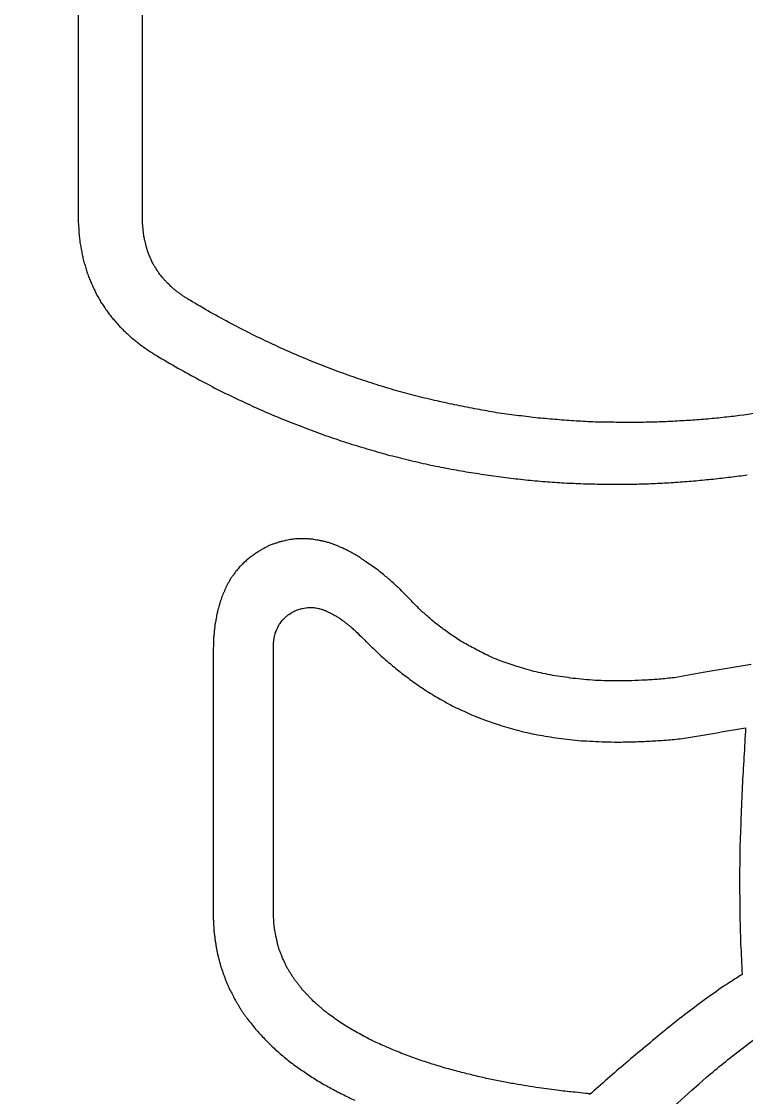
# Model space of a CAD drawing. Extents: x 0 to 790, y 0 to 579.
# Drawn here: x 476.972 to 479.411, y 468.028 to 471.647 of the extents above; entities that cross this region are included whole.
import ezdxf

# ---------------------------------------------------------------- set-up
doc = ezdxf.new("R2010")
doc.units = 0
doc.header["$LTSCALE"] = 10
doc.header["$MEASUREMENT"] = 0
doc.layers.get('0').update_dxf_attribs({"linetype": 'CONTINUOUS'})
doc.layers.add('1', color=7, linetype='CONTINUOUS')

msp = doc.modelspace()

# ---------------------------------------------------------------- linework, layer by layer
at = {"color": 7, "lineweight": -3}
for points in [[(477.162, 472.1218), (477.162, 471.7449), (477.162, 471.368), (477.162, 470.9911)], [(477.162, 470.9911), (477.1622, 470.9847), (477.1624, 470.9782), (477.1627, 470.9717)], [(477.1627, 470.9717), (477.1631, 470.9655), (477.1636, 470.9593), (477.1641, 470.953)], [(477.1641, 470.953), (477.1643, 470.9471), (477.1645, 470.9411), (477.1648, 470.9351)], [(477.3789, 470.9682), (477.3788, 470.9719), (477.3787, 470.9755), (477.3786, 470.9792)], [(477.3803, 470.9566), (477.3799, 470.9605), (477.3794, 470.9643), (477.3789, 470.9682)], [(477.381, 470.9456), (477.3808, 470.9493), (477.3806, 470.9529), (477.3803, 470.9566)], [(477.3824, 470.9344), (477.382, 470.9381), (477.3815, 470.9419), (477.381, 470.9456)], [(477.1648, 470.9351), (477.1655, 470.9289), (477.1662, 470.9228), (477.1669, 470.9167)], [(477.1669, 470.9167), (477.1676, 470.911), (477.1683, 470.9052), (477.169, 470.8994)], [(477.3838, 470.9241), (477.3834, 470.9275), (477.3829, 470.9309), (477.3824, 470.9344)], [(477.386, 470.9132), (477.3853, 470.9168), (477.3846, 470.9205), (477.3838, 470.9241)], [(477.3888, 470.903), (477.3878, 470.9064), (477.3869, 470.9098), (477.386, 470.9132)], [(477.169, 470.8994), (477.1702, 470.8934), (477.1714, 470.8874), (477.1725, 470.8814)], [(477.1725, 470.8814), (477.1736, 470.8757), (477.1747, 470.8699), (477.1757, 470.8641)], [(477.3909, 470.8931), (477.3902, 470.8964), (477.3895, 470.8997), (477.3888, 470.903)], [(477.3937, 470.8828), (477.3928, 470.8863), (477.3918, 470.8897), (477.3909, 470.8931)], [(477.3969, 470.8733), (477.3958, 470.8765), (477.3948, 470.8797), (477.3937, 470.8828)], [(477.4004, 470.8641), (477.3983, 470.8684), (477.3969, 470.8733), (477.3969, 470.8733)], [(477.1757, 470.8641), (477.1769, 470.8584), (477.1781, 470.8526), (477.1792, 470.8469)], [(477.1792, 470.8469), (477.1809, 470.8413), (477.1825, 470.8358), (477.1842, 470.8303)], [(477.404, 470.8546), (477.4018, 470.8592), (477.4004, 470.8641), (477.4004, 470.8641)], [(477.4082, 470.8455), (477.4061, 470.8497), (477.404, 470.8546), (477.404, 470.8546)], [(477.4128, 470.8359), (477.41, 470.8409), (477.4082, 470.8455), (477.4082, 470.8455)], [(477.1842, 470.8303), (477.1857, 470.8249), (477.1872, 470.8195), (477.1888, 470.8141)], [(477.1888, 470.8141), (477.1906, 470.8085), (477.1925, 470.803), (477.1944, 470.7975)], [(477.417, 470.8278), (477.4156, 470.8305), (477.4142, 470.8332), (477.4128, 470.8359)], [(477.4227, 470.8193), (477.4208, 470.8222), (477.4189, 470.825), (477.417, 470.8278)], [(477.4279, 470.8105), (477.4251, 470.8148), (477.4227, 470.8193), (477.4227, 470.8193)], [(477.4336, 470.8021), (477.4317, 470.8049), (477.4298, 470.8077), (477.4279, 470.8105)], [(477.4396, 470.7939), (477.4364, 470.7982), (477.4336, 470.8021), (477.4336, 470.8021)], [(477.1944, 470.7975), (477.1965, 470.7919), (477.1986, 470.7864), (477.2008, 470.7809)], [(477.2008, 470.7809), (477.203, 470.7758), (477.2052, 470.7708), (477.2075, 470.7657)], [(477.2075, 470.7657), (477.2098, 470.7604), (477.2122, 470.7551), (477.2145, 470.7498)], [(477.4459, 470.7862), (477.4424, 470.7904), (477.4396, 470.7939), (477.4396, 470.7939)], [(477.4523, 470.7788), (477.4488, 470.7823), (477.4459, 470.7862), (477.4459, 470.7862)], [(477.4597, 470.771), (477.4572, 470.7736), (477.4548, 470.7762), (477.4523, 470.7788)], [(477.4742, 470.7566), (477.4693, 470.7614), (477.4645, 470.7662), (477.4597, 470.771)], [(477.2145, 470.7498), (477.2167, 470.7448), (477.219, 470.7397), (477.2212, 470.7347)], [(477.2212, 470.7347), (477.224, 470.7299), (477.2269, 470.725), (477.2297, 470.7202)], [(477.4823, 470.7491), (477.4796, 470.7516), (477.4769, 470.7541), (477.4742, 470.7566)], [(477.4907, 470.7421), (477.4879, 470.7444), (477.4851, 470.7468), (477.4823, 470.7491)], [(477.4996, 470.7354), (477.4966, 470.7376), (477.4937, 470.7399), (477.4907, 470.7421)], [(477.5087, 470.729), (477.5057, 470.7312), (477.5026, 470.7333), (477.4996, 470.7354)], [(477.5176, 470.7223), (477.5146, 470.7246), (477.5117, 470.7268), (477.5087, 470.729)], [(477.2297, 470.7202), (477.2324, 470.7152), (477.2351, 470.7101), (477.2378, 470.705)], [(477.2378, 470.705), (477.241, 470.7005), (477.2441, 470.6959), (477.2473, 470.6913)], [(477.5278, 470.7167), (477.5244, 470.7186), (477.521, 470.7205), (477.5176, 470.7223)], [(477.5377, 470.71), (477.5344, 470.7122), (477.5311, 470.7145), (477.5278, 470.7167)], [(477.6079, 470.6691), (477.5845, 470.6827), (477.5611, 470.6963), (477.5377, 470.71)], [(477.2473, 470.6913), (477.2506, 470.6865), (477.2539, 470.6816), (477.2572, 470.6768)], [(477.2572, 470.6768), (477.2604, 470.6722), (477.2636, 470.6677), (477.2667, 470.6631)], [(477.2667, 470.6631), (477.2704, 470.6587), (477.274, 470.6544), (477.2777, 470.65)], [(477.6781, 470.6306), (477.6547, 470.6434), (477.6313, 470.6562), (477.6079, 470.6691)], [(477.2777, 470.65), (477.2814, 470.6457), (477.2852, 470.6413), (477.289, 470.637)], [(477.289, 470.637), (477.2926, 470.6327), (477.2962, 470.6285), (477.2999, 470.6243)], [(477.2999, 470.6243), (477.304, 470.6199), (477.3081, 470.6156), (477.3122, 470.6112)], [(477.7483, 470.5946), (477.7249, 470.6066), (477.7015, 470.6186), (477.6781, 470.6306)], [(477.3122, 470.6112), (477.3164, 470.6073), (477.3205, 470.6034), (477.3246, 470.5996)], [(477.3246, 470.5996), (477.3289, 470.5957), (477.3333, 470.5918), (477.3376, 470.5879)], [(477.3376, 470.5879), (477.3422, 470.584), (477.3468, 470.5802), (477.3514, 470.5763)], [(477.8181, 470.5611), (477.7948, 470.5723), (477.7716, 470.5835), (477.7483, 470.5946)], [(477.3514, 470.5763), (477.356, 470.5725), (477.3606, 470.5688), (477.3652, 470.565)], [(477.3652, 470.565), (477.37, 470.5613), (477.3748, 470.5577), (477.3796, 470.5541)], [(477.3796, 470.5541), (477.3897, 470.5472), (477.3998, 470.5404), (477.41, 470.5336)], [(477.8883, 470.5294), (477.8649, 470.5399), (477.8415, 470.5505), (477.8181, 470.5611)], [(477.41, 470.5336), (477.4152, 470.5303), (477.4205, 470.527), (477.4258, 470.5237)], [(477.4258, 470.5237), (477.4497, 470.5097), (477.4736, 470.4957), (477.4974, 470.4817)], [(477.9578, 470.5004), (477.9347, 470.5101), (477.9115, 470.5197), (477.8883, 470.5294)], [(477.4974, 470.4817), (477.5214, 470.4687), (477.5454, 470.4556), (477.5694, 470.4426)], [(478.0273, 470.4736), (478.0041, 470.4826), (477.981, 470.4915), (477.9578, 470.5004)], [(477.5694, 470.4426), (477.593, 470.4301), (477.6167, 470.4177), (477.6403, 470.4052)], [(478.0965, 470.4486), (478.0734, 470.4569), (478.0504, 470.4653), (478.0273, 470.4736)], [(478.1653, 470.426), (478.1423, 470.4335), (478.1194, 470.4411), (478.0965, 470.4486)], [(477.6403, 470.4052), (477.6642, 470.3938), (477.6881, 470.3824), (477.7119, 470.371)], [(478.234, 470.4052), (478.2111, 470.4121), (478.1882, 470.4191), (478.1653, 470.426)], [(478.3018, 470.3868), (478.2792, 470.393), (478.2566, 470.3991), (478.234, 470.4052)], [(477.7119, 470.371), (477.7353, 470.3601), (477.7587, 470.3493), (477.7821, 470.3385)], [(478.3699, 470.371), (478.3472, 470.3763), (478.3245, 470.3815), (478.3018, 470.3868)], [(478.4372, 470.3565), (478.4148, 470.3613), (478.3923, 470.3661), (478.3699, 470.371)], [(477.7821, 470.3385), (477.8058, 470.3286), (477.8294, 470.3188), (477.853, 470.3089)], [(478.5043, 470.3434), (478.4819, 470.3478), (478.4596, 470.3522), (478.4372, 470.3565)], [(478.5702, 470.3315), (478.5483, 470.3355), (478.5263, 470.3395), (478.5043, 470.3434)], [(478.6366, 470.3226), (478.6145, 470.3256), (478.5923, 470.3285), (478.5702, 470.3315)], [(479.4846, 470.335), (479.4477, 470.3299), (479.4108, 470.3249), (479.3739, 470.3198)], [(477.853, 470.3089), (477.8764, 470.2997), (477.8998, 470.2905), (477.9232, 470.2814)], [(478.7018, 470.3145), (478.6801, 470.3172), (478.6583, 470.3199), (478.6366, 470.3226)], [(478.766, 470.3089), (478.7446, 470.3108), (478.7232, 470.3126), (478.7018, 470.3145)], [(478.8302, 470.3039), (478.8088, 470.3056), (478.7874, 470.3072), (478.766, 470.3089)], [(478.8934, 470.3004), (478.8723, 470.3016), (478.8513, 470.3028), (478.8302, 470.3039)], [(478.9569, 470.2994), (478.9357, 470.2997), (478.9146, 470.3001), (478.8934, 470.3004)], [(479.019, 470.2986), (478.9983, 470.2989), (478.9776, 470.2991), (478.9569, 470.2994)], [(479.0797, 470.2994), (479.0594, 470.2991), (479.0392, 470.2989), (479.019, 470.2986)], [(479.1403, 470.3011), (479.1201, 470.3005), (479.0999, 470.2999), (479.0797, 470.2994)], [(479.2003, 470.3046), (479.1803, 470.3035), (479.1603, 470.3023), (479.1403, 470.3011)], [(479.2589, 470.3082), (479.2393, 470.307), (479.2198, 470.3058), (479.2003, 470.3046)], [(479.3167, 470.3138), (479.2974, 470.3119), (479.2781, 470.3101), (479.2589, 470.3082)], [(479.3739, 470.3198), (479.3548, 470.3178), (479.3358, 470.3158), (479.3167, 470.3138)], [(477.9232, 470.2814), (477.9468, 470.2727), (477.9703, 470.264), (477.9938, 470.2553)], [(477.9938, 470.2553), (478.0172, 470.2474), (478.0406, 470.2395), (478.064, 470.2316)], [(478.064, 470.2316), (478.0872, 470.2246), (478.1103, 470.2175), (478.1335, 470.2105)], [(478.1335, 470.2105), (478.1567, 470.2037), (478.1798, 470.197), (478.203, 470.1903)], [(478.203, 470.1903), (478.226, 470.1846), (478.2491, 470.1788), (478.2721, 470.1731)], [(478.2721, 470.1731), (478.2948, 470.1678), (478.3175, 470.1625), (478.3402, 470.1572)], [(478.3402, 470.1572), (478.3629, 470.1526), (478.3856, 470.148), (478.4083, 470.1434)], [(478.4083, 470.1434), (478.4309, 470.1395), (478.4535, 470.1357), (478.476, 470.1318)], [(478.476, 470.1318), (478.4985, 470.1284), (478.521, 470.125), (478.5434, 470.1216)], [(478.5434, 470.1216), (478.5655, 470.1185), (478.5876, 470.1154), (478.6098, 470.1124)], [(478.6098, 470.1124), (478.6317, 470.1099), (478.6537, 470.1074), (478.6757, 470.105)], [(479.2987, 470.1085), (479.318, 470.1107), (479.3373, 470.113), (479.3566, 470.1152)], [(479.3566, 470.1152), (479.3756, 470.1176), (479.3947, 470.1199), (479.4137, 470.1223)], [(478.6757, 470.105), (478.6976, 470.1031), (478.7195, 470.1012), (478.7413, 470.0993)], [(478.7413, 470.0993), (478.7629, 470.0979), (478.7844, 470.0965), (478.8059, 470.0951)], [(478.8059, 470.0951), (478.8273, 470.0943), (478.8487, 470.0934), (478.8701, 470.0926)], [(478.8701, 470.0926), (478.8913, 470.0922), (478.9124, 470.0917), (478.9336, 470.0912)], [(478.9336, 470.0912), (478.9544, 470.0912), (478.9752, 470.0912), (478.996, 470.0912)], [(478.996, 470.0912), (479.0167, 470.0914), (479.0374, 470.0917), (479.0581, 470.0919)], [(479.0581, 470.0919), (479.0786, 470.0927), (479.0991, 470.0936), (479.1195, 470.0944)], [(479.1195, 470.0944), (479.1397, 470.0956), (479.16, 470.0967), (479.1802, 470.0979)], [(479.1802, 470.0979), (479.2002, 470.0996), (479.2202, 470.1012), (479.2402, 470.1029)], [(479.2402, 470.1029), (479.2597, 470.1047), (479.2792, 470.1066), (479.2987, 470.1085)], [(477.8372, 469.8961), (477.8356, 469.8954), (477.8341, 469.8947), (477.8326, 469.894)], [(477.8428, 469.8975), (477.8409, 469.8971), (477.839, 469.8966), (477.8372, 469.8961)], [(477.8478, 469.8989), (477.8461, 469.8985), (477.8445, 469.898), (477.8428, 469.8975)], [(477.8573, 469.9011), (477.8523, 469.9004), (477.8478, 469.8989), (477.8478, 469.8989)], [(477.8668, 469.9032), (477.8622, 469.9025), (477.8573, 469.9011), (477.8573, 469.9011)], [(477.8767, 469.9049), (477.8734, 469.9044), (477.8701, 469.9038), (477.8668, 469.9032)], [(477.8848, 469.9057), (477.8821, 469.9054), (477.8794, 469.9052), (477.8767, 469.9049)], [(477.8936, 469.9071), (477.8907, 469.9066), (477.8877, 469.9061), (477.8848, 469.9057)], [(477.9021, 469.9071), (477.8993, 469.9071), (477.8964, 469.9071), (477.8936, 469.9071)], [(477.9095, 469.9078), (477.907, 469.9075), (477.9045, 469.9073), (477.9021, 469.9071)], [(477.9247, 469.9078), (477.9196, 469.9078), (477.9145, 469.9078), (477.9095, 469.9078)], [(477.9317, 469.9071), (477.9294, 469.9073), (477.927, 469.9075), (477.9247, 469.9078)], [(477.9374, 469.9071), (477.9355, 469.9071), (477.9336, 469.9071), (477.9317, 469.9071)], [(477.9426, 469.9064), (477.9409, 469.9066), (477.9391, 469.9068), (477.9374, 469.9071)], [(477.9522, 469.9057), (477.9483, 469.9057), (477.9426, 469.9064), (477.9426, 469.9064)], [(477.9592, 469.9035), (477.9564, 469.9049), (477.9522, 469.9057), (477.9522, 469.9057)], [(477.9656, 469.9032), (477.9621, 469.9035), (477.9592, 469.9035), (477.9592, 469.9035)], [(477.9709, 469.9025), (477.9691, 469.9027), (477.9673, 469.9029), (477.9656, 469.9032)], [(477.9772, 469.9011), (477.9751, 469.9015), (477.973, 469.902), (477.9709, 469.9025)], [(477.9832, 469.9004), (477.9812, 469.9006), (477.9792, 469.9008), (477.9772, 469.9011)], [(477.9889, 469.8989), (477.987, 469.8994), (477.9851, 469.8999), (477.9832, 469.9004)], [(477.9952, 469.8975), (477.9931, 469.898), (477.991, 469.8985), (477.9889, 469.8989)], [(478.0012, 469.8954), (477.9992, 469.8961), (477.9972, 469.8968), (477.9952, 469.8975)], [(478.0076, 469.894), (478.0054, 469.8945), (478.0033, 469.895), (478.0012, 469.8954)], [(477.762, 469.8601), (477.7603, 469.8591), (477.7585, 469.858), (477.7567, 469.857)], [(477.7733, 469.8672), (477.7696, 469.8648), (477.7658, 469.8625), (477.762, 469.8601)], [(477.7786, 469.8707), (477.7768, 469.8696), (477.7751, 469.8684), (477.7733, 469.8672)], [(477.7843, 469.8739), (477.7824, 469.8728), (477.7805, 469.8718), (477.7786, 469.8707)], [(477.7899, 469.8767), (477.788, 469.8758), (477.7861, 469.8748), (477.7843, 469.8739)], [(477.7952, 469.8795), (477.7934, 469.8786), (477.7917, 469.8777), (477.7899, 469.8767)], [(477.8008, 469.8824), (477.799, 469.8814), (477.7971, 469.8805), (477.7952, 469.8795)], [(477.8054, 469.8845), (477.8039, 469.8838), (477.8024, 469.8831), (477.8008, 469.8824)], [(477.8111, 469.8873), (477.8092, 469.8864), (477.8073, 469.8854), (477.8054, 469.8845)], [(477.8213, 469.8905), (477.8179, 469.8894), (477.8145, 469.8884), (477.8111, 469.8873)], [(477.8269, 469.8926), (477.8251, 469.8919), (477.8232, 469.8912), (477.8213, 469.8905)], [(477.8326, 469.894), (477.8307, 469.8935), (477.8288, 469.8931), (477.8269, 469.8926)], [(478.0136, 469.8919), (478.0116, 469.8926), (478.0096, 469.8933), (478.0076, 469.894)], [(478.0199, 469.8898), (478.0178, 469.8905), (478.0157, 469.8912), (478.0136, 469.8919)], [(478.0256, 469.8873), (478.0237, 469.8881), (478.0218, 469.889), (478.0199, 469.8898)], [(478.0323, 469.8852), (478.03, 469.8859), (478.0278, 469.8866), (478.0256, 469.8873)], [(478.0379, 469.8824), (478.036, 469.8833), (478.0341, 469.8843), (478.0323, 469.8852)], [(478.0502, 469.8767), (478.0461, 469.8786), (478.042, 469.8805), (478.0379, 469.8824)], [(478.0626, 469.8714), (478.0585, 469.8732), (478.0544, 469.875), (478.0502, 469.8767)], [(478.0742, 469.8651), (478.0704, 469.8672), (478.0665, 469.8693), (478.0626, 469.8714)], [(478.0859, 469.8591), (478.082, 469.8611), (478.0781, 469.8631), (478.0742, 469.8651)], [(478.0979, 469.852), (478.0939, 469.8544), (478.0899, 469.8567), (478.0859, 469.8591)], [(477.7179, 469.8252), (477.7159, 469.8231), (477.7139, 469.821), (477.7119, 469.8189)], [(477.7236, 469.8298), (477.7217, 469.8283), (477.7198, 469.8267), (477.7179, 469.8252)], [(477.7292, 469.8354), (477.7273, 469.8336), (477.7255, 469.8317), (477.7236, 469.8298)], [(477.7345, 469.8404), (477.7327, 469.8387), (477.731, 469.8371), (477.7292, 469.8354)], [(477.7402, 469.8446), (477.7383, 469.8432), (477.7364, 469.8418), (477.7345, 469.8404)], [(477.7458, 469.8485), (477.7439, 469.8472), (477.742, 469.8459), (477.7402, 469.8446)], [(477.7511, 469.8527), (477.7493, 469.8513), (477.7476, 469.8499), (477.7458, 469.8485)], [(477.7567, 469.857), (477.7549, 469.8556), (477.753, 469.8541), (477.7511, 469.8527)], [(478.1095, 469.845), (478.1056, 469.8473), (478.1018, 469.8497), (478.0979, 469.852)], [(478.1197, 469.8376), (478.1163, 469.84), (478.1129, 469.8425), (478.1095, 469.845)], [(478.1307, 469.8298), (478.127, 469.8324), (478.1234, 469.835), (478.1197, 469.8376)], [(478.1522, 469.8153), (478.145, 469.8202), (478.1379, 469.825), (478.1307, 469.8298)], [(477.689, 469.7928), (477.6875, 469.7903), (477.6859, 469.7878), (477.6844, 469.7854)], [(477.6946, 469.7998), (477.6928, 469.7975), (477.6909, 469.7951), (477.689, 469.7928)], [(477.7003, 469.8065), (477.6984, 469.8043), (477.6965, 469.8021), (477.6946, 469.7998)], [(477.7056, 469.8129), (477.7038, 469.8108), (477.7021, 469.8086), (477.7003, 469.8065)], [(477.7119, 469.8189), (477.7098, 469.8169), (477.7077, 469.8149), (477.7056, 469.8129)], [(478.1716, 469.8016), (478.1651, 469.8062), (478.1587, 469.8108), (478.1522, 469.8153)], [(478.1892, 469.7871), (478.1834, 469.7919), (478.1775, 469.7968), (478.1716, 469.8016)], [(478.2044, 469.7748), (478.1994, 469.7789), (478.1943, 469.783), (478.1892, 469.7871)], [(477.665, 469.755), (477.6636, 469.7522), (477.6622, 469.7494), (477.6608, 469.7465)], [(477.67, 469.7631), (477.6683, 469.7604), (477.6667, 469.7577), (477.665, 469.755)], [(477.6738, 469.7709), (477.6725, 469.7683), (477.6712, 469.7657), (477.67, 469.7631)], [(477.6788, 469.7783), (477.6771, 469.7758), (477.6755, 469.7734), (477.6738, 469.7709)], [(477.6844, 469.7854), (477.6825, 469.783), (477.6807, 469.7807), (477.6788, 469.7783)], [(478.2182, 469.7631), (478.2136, 469.767), (478.209, 469.7709), (478.2044, 469.7748)], [(478.2376, 469.7451), (478.2311, 469.7511), (478.2246, 469.7571), (478.2182, 469.7631)], [(477.6491, 469.7211), (477.648, 469.7182), (477.6468, 469.7153), (477.6456, 469.7123)], [(477.6534, 469.7293), (477.652, 469.7266), (477.6505, 469.7239), (477.6491, 469.7211)], [(477.6569, 469.7384), (477.6557, 469.7354), (477.6545, 469.7323), (477.6534, 469.7293)], [(477.6608, 469.7465), (477.6595, 469.7438), (477.6582, 469.7411), (477.6569, 469.7384)], [(478.2453, 469.7384), (478.2446, 469.7391), (478.2376, 469.7451), (478.2376, 469.7451)], [(478.2887, 469.6929), (478.2743, 469.7081), (478.2598, 469.7233), (478.2453, 469.7384)], [(477.6368, 469.6838), (477.6358, 469.6806), (477.6349, 469.6774), (477.634, 469.6742)], [(477.6396, 469.6936), (477.6387, 469.6903), (477.6377, 469.687), (477.6368, 469.6838)], [(477.6431, 469.7032), (477.642, 469.7), (477.6408, 469.6968), (477.6396, 469.6936)], [(477.6456, 469.7123), (477.6448, 469.7093), (477.644, 469.7062), (477.6431, 469.7032)], [(478.3141, 469.6675), (478.3057, 469.676), (478.2972, 469.6845), (478.2887, 469.6929)], [(477.6273, 469.6432), (477.6266, 469.6395), (477.6259, 469.6359), (477.6251, 469.6322)], [(477.629, 469.6534), (477.6284, 469.65), (477.6279, 469.6466), (477.6273, 469.6432)], [(477.6311, 469.664), (477.6304, 469.6605), (477.6297, 469.6569), (477.629, 469.6534)], [(477.634, 469.6742), (477.633, 469.6708), (477.6321, 469.6674), (477.6311, 469.664)], [(477.8523, 469.6365), (477.8545, 469.6385), (477.8566, 469.6405), (477.8587, 469.6425)], [(477.8587, 469.6425), (477.8629, 469.6467), (477.8654, 469.6488), (477.8654, 469.6488)], [(477.8654, 469.6488), (477.8703, 469.6524), (477.8732, 469.6541), (477.8732, 469.6541)], [(477.8732, 469.6541), (477.8753, 469.6555), (477.8781, 469.6576), (477.8781, 469.6576)], [(477.8781, 469.6576), (477.8799, 469.6591), (477.8827, 469.6605), (477.8827, 469.6605)], [(477.8827, 469.6605), (477.8846, 469.6614), (477.8864, 469.6624), (477.8883, 469.6633)], [(477.8883, 469.6633), (477.8901, 469.6642), (477.8918, 469.6652), (477.8936, 469.6661)], [(477.8936, 469.6661), (477.8964, 469.6668), (477.8993, 469.6682), (477.8993, 469.6682)], [(477.8993, 469.6682), (477.9021, 469.6693), (477.9049, 469.67), (477.9049, 469.67)], [(477.9049, 469.67), (477.9081, 469.6707), (477.9109, 469.6721), (477.9109, 469.6721)], [(477.9109, 469.6721), (477.9137, 469.6728), (477.9172, 469.6735), (477.9172, 469.6735)], [(477.9172, 469.6735), (477.9201, 469.6742), (477.9232, 469.6742), (477.9232, 469.6742)], [(477.9232, 469.6742), (477.9268, 469.6749), (477.9296, 469.6756), (477.9296, 469.6756)], [(477.9296, 469.6756), (477.9331, 469.6763), (477.9359, 469.6763), (477.9359, 469.6763)], [(477.9359, 469.6763), (477.9423, 469.6763), (477.9486, 469.6763), (477.955, 469.6763)], [(477.955, 469.6763), (477.9573, 469.6759), (477.9597, 469.6754), (477.9621, 469.6749)], [(477.9621, 469.6749), (477.9656, 469.6742), (477.968, 469.6742), (477.968, 469.6742)], [(477.968, 469.6742), (477.9716, 469.6728), (477.9751, 469.6721), (477.9751, 469.6721)], [(477.9751, 469.6721), (477.9779, 469.6714), (477.9815, 469.6707), (477.9815, 469.6707)], [(477.9815, 469.6707), (477.9846, 469.6693), (477.9875, 469.6682), (477.9875, 469.6682)], [(477.9875, 469.6682), (477.991, 469.6668), (477.9945, 469.6661), (477.9945, 469.6661)], [(477.9945, 469.6661), (477.997, 469.6647), (478.0033, 469.6612), (478.0033, 469.6612)], [(478.0033, 469.6612), (478.0057, 469.6602), (478.008, 469.6593), (478.0104, 469.6584)], [(478.0104, 469.6584), (478.0124, 469.6572), (478.0144, 469.656), (478.0164, 469.6548)], [(478.0164, 469.6548), (478.0185, 469.6538), (478.0206, 469.6527), (478.0227, 469.6517)], [(478.0227, 469.6517), (478.0247, 469.6505), (478.0267, 469.6493), (478.0287, 469.6481)], [(478.0287, 469.6481), (478.0306, 469.6469), (478.0325, 469.6458), (478.0344, 469.6446)], [(478.0344, 469.6446), (478.0364, 469.6434), (478.0384, 469.6422), (478.0404, 469.6411)], [(478.3286, 469.6548), (478.3238, 469.6591), (478.3189, 469.6633), (478.3141, 469.6675)], [(478.3423, 469.6425), (478.3378, 469.6466), (478.3332, 469.6507), (478.3286, 469.6548)], [(478.3575, 469.6294), (478.3525, 469.6338), (478.3474, 469.6381), (478.3423, 469.6425)], [(477.6216, 469.6107), (477.6212, 469.6068), (477.6207, 469.603), (477.6202, 469.5991)], [(477.623, 469.622), (477.6226, 469.6183), (477.6221, 469.6145), (477.6216, 469.6107)], [(477.6251, 469.6322), (477.6244, 469.6288), (477.6237, 469.6254), (477.623, 469.622)], [(477.8298, 469.6005), (477.8312, 469.604), (477.8326, 469.6068), (477.8326, 469.6068)], [(477.8326, 469.6068), (477.834, 469.609), (477.8351, 469.6121), (477.8351, 469.6121)], [(477.8351, 469.6121), (477.8365, 469.6143), (477.8379, 469.6171), (477.8379, 469.6171)], [(477.8379, 469.6171), (477.8393, 469.6199), (477.8414, 469.6227), (477.8414, 469.6227)], [(477.8414, 469.6227), (477.8449, 469.6273), (477.8463, 469.6294), (477.8463, 469.6294)], [(477.8463, 469.6294), (477.8502, 469.6344), (477.8523, 469.6365), (477.8523, 469.6365)], [(478.0404, 469.6411), (478.042, 469.64), (478.0437, 469.639), (478.0453, 469.6379)], [(478.0453, 469.6379), (478.049, 469.6353), (478.0526, 469.6327), (478.0562, 469.6301)], [(478.0562, 469.6301), (478.0593, 469.6277), (478.0624, 469.6252), (478.0654, 469.6227)], [(478.0654, 469.6227), (478.0684, 469.6204), (478.0713, 469.618), (478.0742, 469.6157)], [(478.0742, 469.6157), (478.0768, 469.6136), (478.0794, 469.6114), (478.082, 469.6093)], [(478.082, 469.6093), (478.084, 469.6076), (478.086, 469.6058), (478.088, 469.604)], [(478.3741, 469.6164), (478.3686, 469.6207), (478.363, 469.6251), (478.3575, 469.6294)], [(478.3907, 469.604), (478.3851, 469.6081), (478.3796, 469.6123), (478.3741, 469.6164)], [(477.6195, 469.5874), (477.619, 469.5836), (477.6186, 469.5797), (477.6181, 469.5758)], [(477.6181, 469.5758), (477.6181, 469.5719), (477.6181, 469.568), (477.6181, 469.5642)], [(477.6202, 469.5991), (477.62, 469.5952), (477.6197, 469.5913), (477.6195, 469.5874)], [(477.8206, 469.5649), (477.8206, 469.568), (477.8213, 469.5709), (477.8213, 469.5709)], [(477.8213, 469.5709), (477.822, 469.5744), (477.8227, 469.5772), (477.8227, 469.5772)], [(477.8227, 469.5772), (477.8227, 469.5804), (477.8241, 469.5832), (477.8241, 469.5832)], [(477.8241, 469.5832), (477.8248, 469.5867), (477.8255, 469.5896), (477.8255, 469.5896)], [(477.8255, 469.5896), (477.8262, 469.5924), (477.8276, 469.5956), (477.8276, 469.5956)], [(477.8276, 469.5956), (477.8291, 469.5984), (477.8298, 469.6005), (477.8298, 469.6005)], [(478.088, 469.604), (478.0922, 469.6005), (478.0958, 469.597), (478.0958, 469.597)], [(478.0958, 469.597), (478.0979, 469.5956), (478.1321, 469.5606), (478.1321, 469.5606)], [(478.4083, 469.591), (478.4024, 469.5953), (478.3966, 469.5997), (478.3907, 469.604)], [(478.4263, 469.5786), (478.4203, 469.5827), (478.4143, 469.5869), (478.4083, 469.591)], [(478.4464, 469.5652), (478.4397, 469.5697), (478.433, 469.5742), (478.4263, 469.5786)], [(477.6174, 469.5522), (477.6172, 469.5437), (477.6169, 469.5352), (477.6167, 469.5268)], [(477.6181, 469.5642), (477.6179, 469.5602), (477.6176, 469.5562), (477.6174, 469.5522)], [(477.8199, 469.5585), (477.8206, 469.562), (477.8206, 469.5649), (477.8206, 469.5649)], [(477.8199, 468.6332), (477.8199, 468.9416), (477.8199, 469.2501), (477.8199, 469.5585)], [(478.1321, 469.5606), (478.1441, 469.5491), (478.1561, 469.5376), (478.1681, 469.5261)], [(478.4665, 469.5536), (478.4598, 469.5575), (478.4531, 469.5613), (478.4464, 469.5652)], [(478.4877, 469.5419), (478.4806, 469.5458), (478.4736, 469.5497), (478.4665, 469.5536)], [(478.5099, 469.5303), (478.5025, 469.5342), (478.4951, 469.5381), (478.4877, 469.5419)], [(477.6167, 469.5268), (477.6167, 469.2287), (477.6167, 468.9306), (477.6167, 468.6325)], [(478.1681, 469.5261), (478.1743, 469.5203), (478.1805, 469.5145), (478.1868, 469.5088)], [(478.1868, 469.5088), (478.1934, 469.5031), (478.1999, 469.4975), (478.2065, 469.4918)], [(478.5332, 469.5187), (478.5254, 469.5225), (478.5177, 469.5264), (478.5099, 469.5303)], [(478.5572, 469.5074), (478.5492, 469.5111), (478.5412, 469.5149), (478.5332, 469.5187)], [(478.5829, 469.4971), (478.5744, 469.5005), (478.5658, 469.504), (478.5572, 469.5074)], [(478.609, 469.4876), (478.6003, 469.4908), (478.5916, 469.494), (478.5829, 469.4971)], [(478.2065, 469.4918), (478.2132, 469.4863), (478.2199, 469.4808), (478.2266, 469.4753)], [(478.2266, 469.4753), (478.2332, 469.4697), (478.2398, 469.4642), (478.2464, 469.4587)], [(478.6366, 469.4784), (478.6274, 469.4815), (478.6182, 469.4846), (478.609, 469.4876)], [(478.6655, 469.4696), (478.6558, 469.4726), (478.6462, 469.4755), (478.6366, 469.4784)], [(478.6958, 469.4615), (478.6857, 469.4642), (478.6756, 469.4669), (478.6655, 469.4696)], [(478.7262, 469.4544), (478.7161, 469.4568), (478.7059, 469.4592), (478.6958, 469.4615)], [(479.4261, 469.4848), (479.3726, 469.4756), (479.3191, 469.4664), (479.2656, 469.4573)], [(478.2464, 469.4587), (478.2536, 469.4534), (478.2607, 469.4481), (478.2679, 469.4428)], [(478.2679, 469.4428), (478.2751, 469.4373), (478.2823, 469.4318), (478.2894, 469.4262)], [(478.2894, 469.4262), (478.3045, 469.4161), (478.3195, 469.406), (478.3346, 469.3959)], [(478.7593, 469.4481), (478.7483, 469.4502), (478.7372, 469.4523), (478.7262, 469.4544)], [(478.7928, 469.4428), (478.7817, 469.4446), (478.7705, 469.4463), (478.7593, 469.4481)], [(478.8281, 469.4379), (478.8164, 469.4395), (478.8046, 469.4412), (478.7928, 469.4428)], [(478.8638, 469.4343), (478.8519, 469.4355), (478.84, 469.4367), (478.8281, 469.4379)], [(478.9019, 469.4312), (478.8892, 469.4322), (478.8765, 469.4333), (478.8638, 469.4343)], [(478.941, 469.4298), (478.928, 469.4302), (478.9149, 469.4307), (478.9019, 469.4312)], [(479.025, 469.4298), (478.997, 469.4298), (478.969, 469.4298), (478.941, 469.4298)], [(479.0705, 469.4319), (479.0553, 469.4312), (479.0401, 469.4305), (479.025, 469.4298)], [(479.1174, 469.435), (479.1018, 469.434), (479.0861, 469.4329), (479.0705, 469.4319)], [(479.1671, 469.44), (479.1506, 469.4383), (479.134, 469.4367), (479.1174, 469.435)], [(479.2656, 469.4573), (479.2328, 469.4515), (479.1999, 469.4457), (479.1671, 469.44)], [(478.3346, 469.3959), (478.3427, 469.3908), (478.3508, 469.3858), (478.3589, 469.3807)], [(478.3589, 469.3807), (478.3669, 469.3761), (478.3749, 469.3715), (478.3829, 469.367)], [(478.3829, 469.367), (478.3913, 469.3621), (478.3996, 469.3573), (478.408, 469.3525)], [(478.408, 469.3525), (478.4167, 469.3481), (478.4254, 469.3438), (478.4341, 469.3394)], [(478.4341, 469.3394), (478.443, 469.3353), (478.4519, 469.3312), (478.4609, 469.3271)], [(478.4609, 469.3271), (478.4701, 469.323), (478.4792, 469.3189), (478.4884, 469.3147)], [(478.4884, 469.3147), (478.4978, 469.3108), (478.5072, 469.3068), (478.5166, 469.3028)], [(478.5166, 469.3028), (478.5265, 469.2993), (478.5364, 469.2959), (478.5463, 469.2925)], [(478.5463, 469.2925), (478.5564, 469.2891), (478.5665, 469.2857), (478.5766, 469.2823)], [(478.5766, 469.2823), (478.5869, 469.279), (478.5973, 469.2757), (478.6076, 469.2724)], [(478.6076, 469.2724), (478.6185, 469.2695), (478.6293, 469.2665), (478.6401, 469.2636)], [(478.6401, 469.2636), (478.651, 469.2609), (478.662, 469.2582), (478.6729, 469.2555)], [(478.6729, 469.2555), (478.6844, 469.2531), (478.6959, 469.2508), (478.7075, 469.2484)], [(478.7075, 469.2484), (478.7192, 469.2463), (478.731, 469.2442), (478.7427, 469.2421)], [(479.1883, 469.2347), (479.2616, 469.2469), (479.3348, 469.2591), (479.4081, 469.2714)], [(479.4081, 469.2714), (479.4042, 469.2056), (479.4003, 469.1399), (479.3964, 469.0742)], [(478.7427, 469.2421), (478.7546, 469.2403), (478.7665, 469.2385), (478.7784, 469.2368)], [(478.7784, 469.2368), (478.7911, 469.2351), (478.8038, 469.2335), (478.8165, 469.2318)], [(478.8165, 469.2318), (478.8291, 469.2307), (478.8416, 469.2295), (478.8542, 469.2283)], [(478.8542, 469.2283), (478.8675, 469.2277), (478.8808, 469.2271), (478.8941, 469.2266)], [(478.8941, 469.2266), (478.9077, 469.2258), (478.9214, 469.2251), (478.935, 469.2244)], [(478.935, 469.2244), (478.949, 469.2242), (478.963, 469.224), (478.977, 469.2237)], [(478.977, 469.2237), (478.9937, 469.224), (479.0104, 469.2242), (479.0271, 469.2244)], [(479.0271, 469.2244), (479.0446, 469.2251), (479.0621, 469.2258), (479.0797, 469.2266)], [(479.0797, 469.2266), (479.0975, 469.2276), (479.1154, 469.2287), (479.1333, 469.2297)], [(479.1333, 469.2297), (479.1516, 469.2314), (479.17, 469.233), (479.1883, 469.2347)], [(479.3964, 469.0742), (479.3937, 469.0041), (479.391, 468.934), (479.3883, 468.8639)], [(479.3883, 468.8639), (479.3881, 468.8283), (479.3879, 468.7926), (479.3876, 468.757)], [(479.3876, 468.757), (479.3879, 468.7215), (479.3881, 468.686), (479.3883, 468.6505)], [(477.6167, 468.6325), (477.6169, 468.6284), (477.6172, 468.6242), (477.6174, 468.6201)], [(477.8213, 468.6085), (477.8208, 468.6167), (477.8204, 468.625), (477.8199, 468.6332)], [(479.3883, 468.6505), (479.3893, 468.6153), (479.3902, 468.5801), (479.3912, 468.545)], [(477.6174, 468.6201), (477.6176, 468.6158), (477.6179, 468.6114), (477.6181, 468.6071)], [(477.6181, 468.6071), (477.6183, 468.603), (477.6186, 468.5988), (477.6188, 468.5947)], [(477.6188, 468.5947), (477.619, 468.5903), (477.6193, 468.5858), (477.6195, 468.5813)], [(477.8227, 468.5965), (477.8222, 468.6005), (477.8218, 468.6045), (477.8213, 468.6085)], [(477.8269, 468.5732), (477.8255, 468.581), (477.8241, 468.5887), (477.8227, 468.5965)], [(477.6195, 468.5813), (477.6202, 468.5774), (477.6209, 468.5736), (477.6216, 468.5697)], [(477.6216, 468.5697), (477.6221, 468.5656), (477.6226, 468.5615), (477.623, 468.5573)], [(477.623, 468.5573), (477.6237, 468.5532), (477.6244, 468.5491), (477.6251, 468.545)], [(477.8298, 468.5616), (477.8288, 468.5654), (477.8279, 468.5693), (477.8269, 468.5732)], [(477.8319, 468.5506), (477.8312, 468.5543), (477.8305, 468.5579), (477.8298, 468.5616)], [(477.6251, 468.545), (477.6256, 468.5411), (477.6261, 468.5372), (477.6266, 468.5333)], [(477.6266, 468.5333), (477.6274, 468.5293), (477.6282, 468.5254), (477.629, 468.5214)], [(477.629, 468.5214), (477.6297, 468.5175), (477.6304, 468.5136), (477.6311, 468.5097)], [(477.8343, 468.5393), (477.8335, 468.5431), (477.8327, 468.5469), (477.8319, 468.5506)], [(477.8379, 468.5284), (477.8367, 468.5321), (477.8355, 468.5357), (477.8343, 468.5393)], [(477.8421, 468.5182), (477.8407, 468.5216), (477.8393, 468.525), (477.8379, 468.5284)], [(479.3912, 468.545), (479.3929, 468.5108), (479.3947, 468.4765), (479.3964, 468.4423)], [(477.6311, 468.5097), (477.6323, 468.5058), (477.6335, 468.5019), (477.6347, 468.4981)], [(477.6347, 468.4981), (477.6356, 468.4942), (477.6366, 468.4903), (477.6375, 468.4864)], [(477.6375, 468.4864), (477.6384, 468.4828), (477.6394, 468.4791), (477.6403, 468.4755)], [(477.8463, 468.5069), (477.8449, 468.5107), (477.8435, 468.5144), (477.8421, 468.5182)], [(477.8502, 468.4967), (477.8489, 468.5001), (477.8476, 468.5035), (477.8463, 468.5069)], [(477.8601, 468.4762), (477.8568, 468.483), (477.8535, 468.4898), (477.8502, 468.4967)], [(477.6403, 468.4755), (477.6414, 468.4717), (477.6424, 468.468), (477.6435, 468.4642)], [(477.6435, 468.4642), (477.6449, 468.4606), (477.6463, 468.4569), (477.6477, 468.4533)], [(477.6477, 468.4533), (477.6489, 468.4496), (477.6501, 468.446), (477.6513, 468.4423)], [(477.8647, 468.4656), (477.8632, 468.4691), (477.8616, 468.4727), (477.8601, 468.4762)], [(477.871, 468.4561), (477.8689, 468.4593), (477.8668, 468.4624), (477.8647, 468.4656)], [(477.8767, 468.4466), (477.8748, 468.4497), (477.8729, 468.4529), (477.871, 468.4561)], [(477.6513, 468.4423), (477.6527, 468.4387), (477.6541, 468.435), (477.6555, 468.4314)], [(477.6555, 468.4314), (477.6568, 468.4279), (477.6581, 468.4243), (477.6594, 468.4208)], [(477.6594, 468.4208), (477.6608, 468.4174), (477.6622, 468.414), (477.6636, 468.4106)], [(477.8827, 468.4367), (477.8807, 468.44), (477.8787, 468.4433), (477.8767, 468.4466)], [(477.889, 468.4272), (477.8869, 468.4303), (477.8848, 468.4335), (477.8827, 468.4367)], [(477.8957, 468.4183), (477.8935, 468.4213), (477.8913, 468.4242), (477.889, 468.4272)], [(477.9028, 468.4092), (477.9004, 468.4122), (477.8981, 468.4153), (477.8957, 468.4183)], [(479.3654, 468.4222), (479.3551, 468.4156), (479.3447, 468.4091), (479.3344, 468.4025)], [(479.3964, 468.4423), (479.3861, 468.4356), (479.3757, 468.4289), (479.3654, 468.4222)], [(477.6636, 468.4106), (477.6652, 468.4072), (477.6669, 468.4038), (477.6685, 468.4003)], [(477.6685, 468.4003), (477.6701, 468.3968), (477.6716, 468.3933), (477.6731, 468.3898)], [(477.6731, 468.3898), (477.675, 468.3864), (477.6769, 468.3829), (477.6788, 468.3795)], [(477.6788, 468.3795), (477.6819, 468.373), (477.6851, 468.3664), (477.6883, 468.3598)], [(477.9095, 468.4003), (477.9073, 468.4033), (477.905, 468.4062), (477.9028, 468.4092)], [(477.9172, 468.3905), (477.9147, 468.3938), (477.9121, 468.3971), (477.9095, 468.4003)], [(477.9247, 468.3824), (477.9222, 468.3851), (477.9197, 468.3878), (477.9172, 468.3905)], [(477.9331, 468.3742), (477.9303, 468.3769), (477.9275, 468.3797), (477.9247, 468.3824)], [(479.3344, 468.4025), (479.3126, 468.3871), (479.2908, 468.3717), (479.2691, 468.3563)], [(477.6883, 468.3598), (477.6902, 468.3565), (477.6921, 468.3532), (477.6939, 468.3499)], [(477.6939, 468.3499), (477.6961, 468.3467), (477.6982, 468.3436), (477.7003, 468.3404)], [(477.7003, 468.3404), (477.7021, 468.3371), (477.7038, 468.3338), (477.7056, 468.3305)], [(477.9405, 468.3651), (477.9381, 468.3681), (477.9356, 468.3712), (477.9331, 468.3742)], [(477.9578, 468.3485), (477.9521, 468.354), (477.9463, 468.3595), (477.9405, 468.3651)], [(477.9666, 468.3411), (477.9637, 468.3436), (477.9608, 468.346), (477.9578, 468.3485)], [(477.9751, 468.3333), (477.9723, 468.3359), (477.9695, 468.3385), (477.9666, 468.3411)], [(479.2691, 468.3563), (479.247, 468.3397), (479.2249, 468.3231), (479.2028, 468.3065)], [(477.7056, 468.3305), (477.7077, 468.3273), (477.7098, 468.3241), (477.7119, 468.321)], [(477.7119, 468.321), (477.7139, 468.318), (477.7159, 468.3151), (477.7179, 468.3122)], [(477.7179, 468.3122), (477.72, 468.3091), (477.7222, 468.306), (477.7243, 468.303)], [(477.7243, 468.303), (477.7266, 468.2998), (477.729, 468.2966), (477.7313, 468.2935)], [(477.9846, 468.3252), (477.9815, 468.3279), (477.9783, 468.3306), (477.9751, 468.3333)], [(477.9938, 468.3174), (477.9907, 468.32), (477.9877, 468.3226), (477.9846, 468.3252)], [(478.0033, 468.31), (478.0002, 468.3125), (477.997, 468.315), (477.9938, 468.3174)], [(478.0234, 468.2956), (478.0167, 468.3004), (478.01, 468.3052), (478.0033, 468.31)], [(479.2028, 468.3065), (479.1805, 468.2889), (479.1583, 468.2712), (479.1361, 468.2536)], [(477.7313, 468.2935), (477.7359, 468.2877), (477.7405, 468.2819), (477.7451, 468.2762)], [(477.7451, 468.2762), (477.7497, 468.2702), (477.7543, 468.2642), (477.7589, 468.2582)], [(478.0432, 468.2818), (478.0366, 468.2864), (478.03, 468.291), (478.0234, 468.2956)], [(478.064, 468.2681), (478.0571, 468.2726), (478.0501, 468.2772), (478.0432, 468.2818)], [(478.0859, 468.255), (478.0786, 468.2594), (478.0713, 468.2637), (478.064, 468.2681)], [(477.7589, 468.2582), (477.7639, 468.2528), (477.769, 468.2474), (477.774, 468.242)], [(477.774, 468.242), (477.7791, 468.2364), (477.7841, 468.2309), (477.7892, 468.2254)], [(478.1074, 468.243), (478.1002, 468.247), (478.093, 468.251), (478.0859, 468.255)], [(478.13, 468.2307), (478.1224, 468.2348), (478.1149, 468.2389), (478.1074, 468.243)], [(478.1529, 468.219), (478.1453, 468.2229), (478.1376, 468.2268), (478.13, 468.2307)], [(479.1361, 468.2536), (479.0922, 468.217), (479.0484, 468.1805), (479.0045, 468.1439)], [(479.3919, 468.1901), (479.4116, 468.205), (479.4314, 468.22), (479.4511, 468.2349)], [(477.7892, 468.2254), (477.7945, 468.2201), (477.7998, 468.2148), (477.8051, 468.2095)], [(477.8051, 468.2095), (477.8105, 468.2042), (477.8159, 468.1989), (477.8213, 468.1936)], [(478.1762, 468.2081), (478.1684, 468.2117), (478.1607, 468.2154), (478.1529, 468.219)], [(478.2005, 468.1979), (478.1924, 468.2013), (478.1843, 468.2047), (478.1762, 468.2081)], [(478.2245, 468.1873), (478.2165, 468.1908), (478.2085, 468.1943), (478.2005, 468.1979)], [(477.8213, 468.1936), (477.8268, 468.1888), (477.8323, 468.184), (477.8379, 468.1792)], [(477.8379, 468.1792), (477.8439, 468.1741), (477.8499, 468.169), (477.8559, 468.164)], [(477.8559, 468.164), (477.8619, 468.1592), (477.8679, 468.1543), (477.8739, 468.1495)], [(478.2485, 468.1777), (478.2405, 468.1809), (478.2325, 468.1841), (478.2245, 468.1873)], [(478.2975, 468.159), (478.2812, 468.1653), (478.2649, 468.1715), (478.2485, 468.1777)], [(478.3473, 468.1425), (478.3307, 468.148), (478.3141, 468.1535), (478.2975, 468.159)], [(479.3337, 468.1439), (479.3531, 468.1593), (479.3725, 468.1747), (479.3919, 468.1901)], [(477.8739, 468.1495), (477.8799, 468.1449), (477.8859, 468.1404), (477.8918, 468.1358)], [(477.8918, 468.1358), (477.898, 468.1314), (477.9041, 468.1271), (477.9102, 468.1227)], [(477.9102, 468.1227), (477.9167, 468.1184), (477.9231, 468.114), (477.9296, 468.1097)], [(478.3967, 468.1273), (478.3802, 468.1324), (478.3637, 468.1374), (478.3473, 468.1425)], [(478.4464, 468.1142), (478.4298, 468.1186), (478.4133, 468.1229), (478.3967, 468.1273)], [(479.0045, 468.1439), (478.9638, 468.1085), (478.9231, 468.0731), (478.8824, 468.0377)], [(479.2758, 468.0955), (479.2951, 468.1117), (479.3144, 468.1278), (479.3337, 468.1439)], [(477.9296, 468.1097), (477.9361, 468.1054), (477.9425, 468.1012), (477.949, 468.097)], [(477.949, 468.097), (477.9553, 468.0928), (477.9617, 468.0887), (477.968, 468.0846)], [(478.4947, 468.1019), (478.4786, 468.106), (478.4625, 468.1101), (478.4464, 468.1142)], [(478.5413, 468.091), (478.5258, 468.0946), (478.5103, 468.0983), (478.4947, 468.1019)], [(478.5875, 468.0818), (478.5721, 468.0848), (478.5567, 468.0879), (478.5413, 468.091)], [(478.8874, 467.7512), (479.0169, 467.866), (479.1463, 467.9808), (479.2758, 468.0955)], [(477.968, 468.0846), (477.975, 468.0805), (477.9819, 468.0764), (477.9889, 468.0723)], [(477.9889, 468.0723), (477.9956, 468.0686), (478.0023, 468.065), (478.009, 468.0613)], [(478.009, 468.0613), (478.0158, 468.0577), (478.0226, 468.054), (478.0294, 468.0504)], [(478.0294, 468.0504), (478.0366, 468.0466), (478.0438, 468.0429), (478.051, 468.0391)], [(478.6316, 468.0737), (478.6169, 468.0764), (478.6022, 468.0791), (478.5875, 468.0818)], [(478.7124, 468.0606), (478.6855, 468.065), (478.6586, 468.0693), (478.6316, 468.0737)], [(478.7812, 468.0511), (478.7583, 468.0543), (478.7353, 468.0574), (478.7124, 468.0606)], [(478.8341, 468.0455), (478.8165, 468.0473), (478.7988, 468.0492), (478.7812, 468.0511)], [(478.051, 468.0391), (478.0649, 468.0323), (478.0789, 468.0255), (478.0929, 468.0186)], [(478.8701, 468.0419), (478.8581, 468.0431), (478.8461, 468.0443), (478.8341, 468.0455)], [(478.8839, 468.0405), (478.8793, 468.041), (478.8747, 468.0415), (478.8701, 468.0419)], [(478.8824, 468.0377), (478.8829, 468.0386), (478.8834, 468.0396), (478.8839, 468.0405)]]:
    msp.add_open_spline(points, degree=3, dxfattribs=at)
msp.add_open_spline([(477.3786, 470.9792), (477.3786, 471.3589), (477.3786, 471.7386), (477.3786, 472.1183), (477.3786, 472.1229), (477.3789, 472.125), (477.3789, 472.125)], degree=3, knots=[128.24861, 128.24861, 128.24861, 128.24861, 131.47761, 131.47761, 131.47761, 132.47761, 132.47761, 132.47761, 132.47761], dxfattribs=at)
at = {"layer": '1', "color": 7, "linetype": 'Continuous', "lineweight": -3}
msp.add_open_spline([(402.9413, 476.2129), (402.9413, 476.1608), (402.9412, 476.1098), (402.9411, 476.0086), (402.9411, 475.9585), (402.942, 475.8078), (402.9436, 475.7069), (402.9481, 475.5497), (402.9499, 475.4962), (402.954, 475.3864), (402.9564, 475.33), (402.9642, 475.1555), (402.9703, 475.032), (402.9836, 474.7664), (402.9907, 474.6243), (403.0059, 474.3195), (403.0139, 474.1567), (403.0323, 473.8101), (403.0425, 473.6263), (403.0685, 473.2388), (403.0842, 473.0353), (403.1055, 472.8219), (403.1057, 472.8194), (403.106, 472.8167), (403.1061, 472.8157), (403.1062, 472.8153), (403.1062, 472.8152), (403.1062, 472.8149), (403.1064, 472.8132), (403.1069, 472.8083), (403.108, 472.7974), (403.1102, 472.7754), (403.1147, 472.7311), (403.1243, 472.6409), (403.1331, 472.5608), (403.1518, 472.3968), (403.1655, 472.2825), (403.2105, 471.9244), (403.2455, 471.6653), (403.3072, 471.2461), (403.3293, 471.1013), (403.3771, 470.8017), (403.4028, 470.6469), (403.4861, 470.1678), (403.5499, 469.8288), (403.6263, 469.4688), (403.6272, 469.4646), (403.6282, 469.46), (403.6285, 469.4583), (403.6287, 469.4576), (403.6287, 469.4574), (403.6288, 469.4569), (403.6295, 469.4536), (403.6315, 469.4444), (403.6359, 469.4238), (403.6448, 469.3823), (403.663, 469.2985), (403.701, 469.1275), (403.7364, 468.9752), (403.811, 468.6629), (403.8661, 468.4444), (403.9885, 467.9877), (404.0559, 467.7494), (404.2052, 467.2539), (404.2872, 466.9967), (404.4686, 466.4651), (404.5681, 466.1907), (404.7877, 465.6272), (404.9078, 465.3381), (405.1724, 464.7489), (405.3168, 464.4489), (405.6344, 463.8417), (405.8076, 463.5346), (406.0009, 463.2211), (406.0054, 463.2139), (406.0102, 463.2061), (406.0121, 463.2031), (406.0128, 463.2018), (406.013, 463.2016), (406.0135, 463.2007), (406.0169, 463.1952), (406.0264, 463.18), (406.0477, 463.1459), (406.0907, 463.0773), (406.179, 462.9391), (406.2581, 462.8189), (406.4215, 462.5767), (406.5371, 462.4126), (406.7824, 462.0804), (406.9122, 461.9124), (407.1871, 461.5742), (407.3321, 461.4041), (407.7914, 460.8935), (408.13, 460.5528), (408.6906, 460.0515), (408.8863, 459.886), (409.2956, 459.5602), (409.5093, 459.3998), (409.9548, 459.0856), (410.1866, 458.9317), (410.6683, 458.6319), (410.9182, 458.486), (411.4357, 458.2031), (411.7034, 458.0662), (412.2563, 457.8018), (412.5416, 457.6745), (413.129, 457.4299), (413.4313, 457.3126), (414.0522, 457.0883), (414.3708, 456.9814), (415.0236, 456.7776), (415.3579, 456.6808), (416.0419, 456.4972), (416.3915, 456.4103), (416.76, 456.3255), (416.7768, 456.3217), (416.7949, 456.3175), (416.8021, 456.3159), (416.8037, 456.3155), (416.804, 456.3154), (416.8042, 456.3154), (416.8045, 456.3153), (416.8049, 456.3152), (416.8064, 456.3149), (416.8168, 456.3125), (416.8449, 456.3061), (416.9081, 456.2918), (417.0362, 456.2632), (417.2985, 456.2062), (417.6906, 456.1253), (418.0234, 456.0617), (418.366, 455.9987), (418.5422, 455.9676), (419.0853, 455.8753), (419.4668, 455.8156), (420.066, 455.7296), (420.2701, 455.7015), (420.6869, 455.6468), (420.8995, 455.62), (421.5506, 455.542), (422.0022, 455.4927), (422.9442, 455.3996), (423.4346, 455.3558), (424.4532, 455.2735), (424.9814, 455.2351), (425.8016, 455.1812), (426.0797, 455.1639), (426.645, 455.1305), (426.9323, 455.1143), (427.808, 455.0675), (428.4105, 455.0384), (429.6544, 454.9832), (430.2958, 454.9571), (431.6181, 454.9066), (432.2987, 454.8822), (433.3423, 454.8455), (433.6942, 454.8332), (434.2326, 454.8146), (434.4139, 454.8084), (434.6891, 454.799), (434.7814, 454.7958), (434.9672, 454.7895), (435.0607, 454.7863), (435.3431, 454.7768), (435.724, 454.7639), (436.2979, 454.7445), (436.6744, 454.7316), (436.9513, 454.722), (437.0427, 454.7189), (437.2232, 454.7125), (437.3122, 454.7094), (437.7516, 454.6937), (438.0847, 454.6814), (438.7237, 454.6572), (439.0296, 454.6453), (439.6256, 454.6217), (439.9156, 454.61), (440.4931, 454.5865), (440.7807, 454.5748), (441.2217, 454.557), (441.3704, 454.551), (441.6732, 454.539), (441.8273, 454.5329), (442.2971, 454.5145), (442.6203, 454.5021), (442.9723, 454.4888), (443.0034, 454.4876), (443.0371, 454.4863), (443.0501, 454.4858), (443.0554, 454.4856), (443.0577, 454.4855), (443.0649, 454.4853), (443.1081, 454.4836), (443.2284, 454.4791), (443.4982, 454.4688), (443.7302, 454.4598), (444.1941, 454.4418), (444.8127, 454.4175), (445.424, 454.3926), (446.0279, 454.3675), (446.326, 454.3548), (447.2097, 454.3166), (447.7848, 454.2908), (448.9141, 454.2384), (449.4683, 454.2119), (451.1085, 454.1317), (452.1735, 454.0772), (453.7161, 453.9955), (454.2211, 453.9683), (455.2114, 453.9142), (455.6968, 453.8873), (456.2024, 453.8591), (456.233, 453.8574), (456.2636, 453.8557), (456.2648, 453.8556), (456.2651, 453.8556), (456.2657, 453.8555), (456.2666, 453.8555), (456.27, 453.8553), (456.2781, 453.8549), (456.2955, 453.8539), (456.3302, 453.8519), (456.4392, 453.8459), (456.6961, 453.8317), (457.2447, 453.8018), (457.7073, 453.7775), (458.6228, 453.7304), (459.2201, 453.701), (460.3892, 453.6457), (460.9608, 453.6198), (462.0782, 453.5709), (462.6239, 453.548), (463.6896, 453.5044), (464.2096, 453.4838), (465.2243, 453.4446), (465.7189, 453.4259), (466.6833, 453.3901), (467.1532, 453.3729), (468.0682, 453.3397), (468.5133, 453.3237), (468.9733, 453.3071), (469.0037, 453.306), (469.0357, 453.3049), (469.0416, 453.3047), (469.0446, 453.3046), (469.0458, 453.3045), (469.0465, 453.3045), (469.0467, 453.3045), (469.047, 453.3045), (469.0518, 453.3043), (469.0659, 453.3038), (469.1173, 453.302), (469.2396, 453.2976), (469.5071, 453.2879), (469.7434, 453.2794), (470.2249, 453.2619), (470.558, 453.2497), (471.2468, 453.2242), (471.6026, 453.2109), (472.3345, 453.1829), (472.7108, 453.1682), (473.4811, 453.1375), (473.8751, 453.1214), (474.6779, 453.0876), (475.0865, 453.0699), (475.9136, 453.0328), (476.332, 453.0134), (476.9627, 452.9828), (477.1733, 452.9724), (477.5948, 452.9511), (477.8056, 452.9402), (478.4367, 452.9066), (478.8558, 452.8833), (479.6809, 452.8346), (480.0869, 452.8092), (480.8745, 452.7565), (481.2557, 452.7292), (481.9841, 452.6727), (482.3313, 452.6436), (482.8189, 452.5985), (482.9759, 452.5833), (483.2776, 452.5525), (483.4223, 452.5369), (483.8371, 452.4895), (484.0875, 452.4572), (484.4188, 452.4081), (484.5218, 452.3916), (484.7124, 452.3584), (484.8, 452.3417), (485.0398, 452.2914), (485.1687, 452.2575), (485.2667, 452.2235)], degree=3, knots=[0, 0, 0, 0, 0.001953, 0.001953, 0.003906, 0.003906, 0.007813, 0.007813, 0.009766, 0.009766, 0.011719, 0.011719, 0.015625, 0.015625, 0.019531, 0.019531, 0.023438, 0.023438, 0.027344, 0.027344, 0.03125, 0.03125, 0.031281, 0.031296, 0.0313, 0.0313, 0.031303, 0.031303, 0.031311, 0.031372, 0.031494, 0.031738, 0.032227, 0.033203, 0.035156, 0.035156, 0.039063, 0.039063, 0.046875, 0.046875, 0.050781, 0.050781, 0.054688, 0.054688, 0.0625, 0.0625, 0.062561, 0.062592, 0.062599, 0.062599, 0.062607, 0.062607, 0.062622, 0.062744, 0.062988, 0.063477, 0.064453, 0.066406, 0.070313, 0.070313, 0.078125, 0.078125, 0.085938, 0.085938, 0.09375, 0.09375, 0.101563, 0.101563, 0.109375, 0.109375, 0.117188, 0.117188, 0.125, 0.125, 0.125122, 0.125183, 0.125198, 0.125198, 0.125214, 0.125214, 0.125244, 0.125488, 0.125977, 0.126953, 0.128906, 0.132813, 0.132813, 0.140625, 0.140625, 0.148438, 0.148438, 0.15625, 0.15625, 0.171875, 0.171875, 0.179688, 0.179688, 0.1875, 0.1875, 0.195313, 0.195313, 0.203125, 0.203125, 0.210938, 0.210938, 0.21875, 0.21875, 0.226563, 0.226563, 0.234375, 0.234375, 0.242188, 0.242188, 0.25, 0.25, 0.250244, 0.250366, 0.250397, 0.250401, 0.250401, 0.250404, 0.250404, 0.250412, 0.250427, 0.250488, 0.250977, 0.251953, 0.253906, 0.257813, 0.265625, 0.273438, 0.273438, 0.28125, 0.28125, 0.296875, 0.296875, 0.304688, 0.304688, 0.3125, 0.3125, 0.328125, 0.328125, 0.34375, 0.34375, 0.359375, 0.359375, 0.367188, 0.367188, 0.375, 0.375, 0.390625, 0.390625, 0.40625, 0.40625, 0.421875, 0.421875, 0.429688, 0.429688, 0.433594, 0.433594, 0.435547, 0.435547, 0.4375, 0.4375, 0.441406, 0.445313, 0.449219, 0.449219, 0.451172, 0.451172, 0.453125, 0.453125, 0.460938, 0.460938, 0.46875, 0.46875, 0.476563, 0.476563, 0.484375, 0.484375, 0.488281, 0.488281, 0.492188, 0.492188, 0.5, 0.5, 0.500488, 0.500732, 0.500793, 0.500793, 0.500854, 0.500854, 0.500977, 0.501953, 0.503906, 0.507813, 0.507813, 0.515625, 0.523438, 0.523438, 0.53125, 0.53125, 0.546875, 0.546875, 0.5625, 0.5625, 0.59375, 0.59375, 0.609375, 0.609375, 0.625, 0.625, 0.625977, 0.626007, 0.626007, 0.626015, 0.626015, 0.626022, 0.626038, 0.626099, 0.626221, 0.626465, 0.626953, 0.628906, 0.632813, 0.640625, 0.640625, 0.65625, 0.65625, 0.671875, 0.671875, 0.6875, 0.6875, 0.703125, 0.703125, 0.71875, 0.71875, 0.734375, 0.734375, 0.75, 0.75, 0.750977, 0.751099, 0.75116, 0.75119, 0.751205, 0.751205, 0.751213, 0.751213, 0.751221, 0.751465, 0.751953, 0.753906, 0.757813, 0.765625, 0.765625, 0.78125, 0.78125, 0.796875, 0.796875, 0.8125, 0.8125, 0.828125, 0.828125, 0.84375, 0.84375, 0.859375, 0.859375, 0.867188, 0.867188, 0.875, 0.875, 0.890625, 0.890625, 0.90625, 0.90625, 0.921875, 0.921875, 0.9375, 0.9375, 0.945313, 0.945313, 0.953125, 0.953125, 0.96875, 0.96875, 0.976563, 0.976563, 0.984375, 0.984375, 1, 1, 1, 1], dxfattribs=at)

doc.saveas('drawing.dxf')
